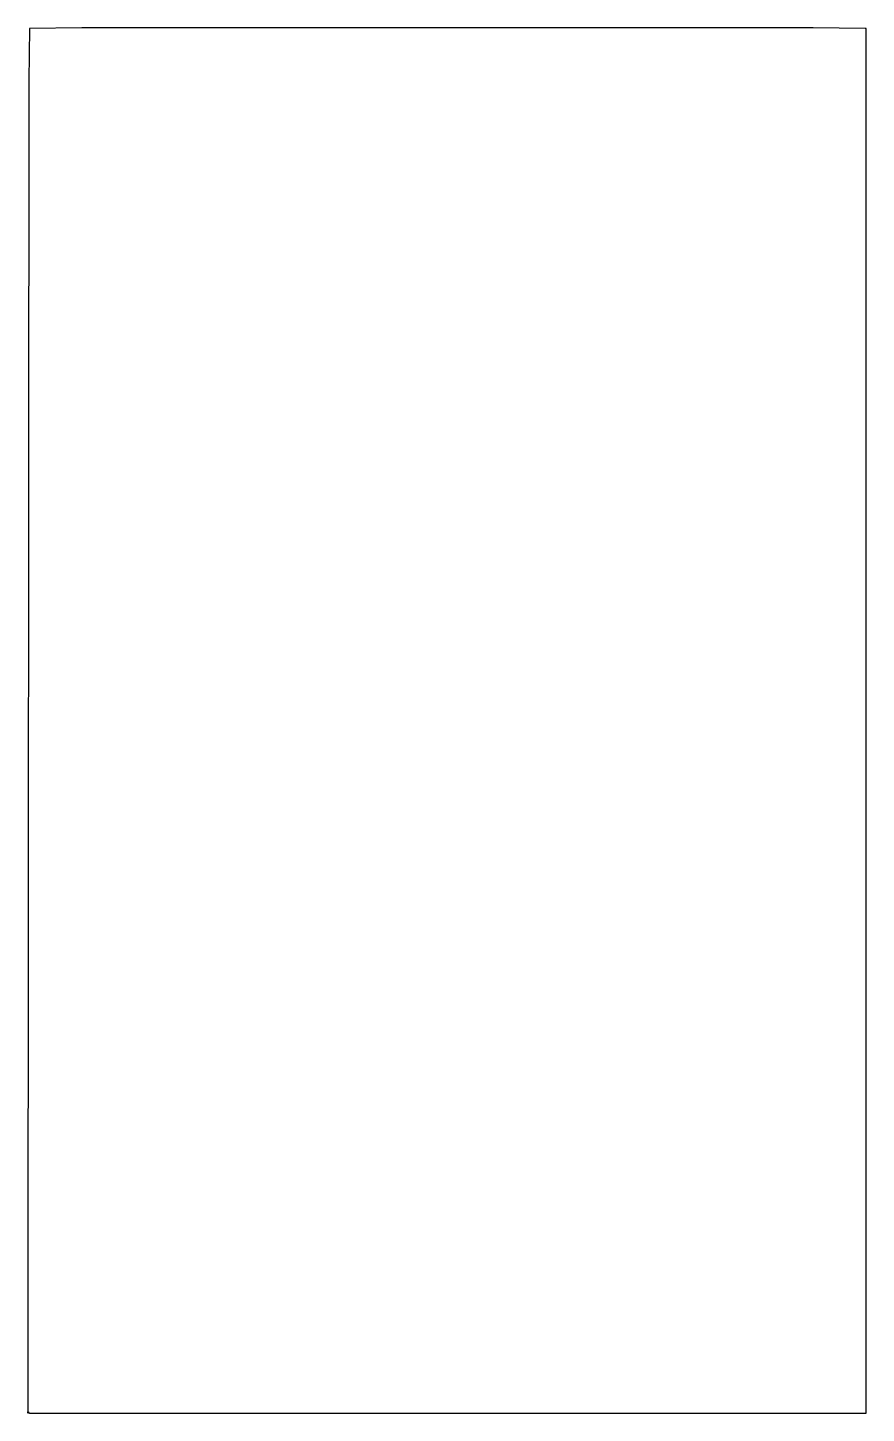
# Model space of a CAD drawing. Extents: x 132.3 to 167.9, y -136.3 to -77.5.
import ezdxf

# ---------------------------------------------------------------- set-up
doc = ezdxf.new("R2010")
doc.units = 0
doc.layers.get('0').update_dxf_attribs({"linetype": 'continuous'})

# ---------------------------------------------------------------- blocks, each defined once
blk = doc.blocks.new('FACEFEAT')
at = {"color": 0}
for p, q in [((132.397, -77.586), (132.356, -79.793)), ((134.604, -77.547), (132.397, -77.586)), ((165.642, -77.547), (134.604, -77.547)), ((167.845, -77.586), (165.642, -77.547)), ((167.888, -77.586), (167.845, -77.586)), ((167.888, -79.703), (167.888, -77.586)), ((132.356, -79.793), (132.315, -132.123)), ((167.89, -79.795), (167.888, -79.703)), ((167.89, -135.341), (167.89, -79.795)), ((132.315, -132.123), (132.319, -132.123)), ((132.319, -132.123), (132.32, -136.34)), ((167.888, -136.341), (167.89, -135.341)), ((132.32, -136.282), (132.354, -136.282)), ((132.32, -136.34), (132.32, -136.282)), ((132.354, -136.282), (132.354, -136.328)), ((132.354, -136.328), (132.397, -136.328)), ((132.397, -136.328), (132.397, -136.341)), ((132.397, -136.341), (167.888, -136.341))]:
    blk.add_line(p, q, dxfattribs=at)

msp = doc.modelspace()

# ---------------------------------------------------------------- block references
at = {"color": 0}
msp.add_blockref('FACEFEAT', (0, 0), dxfattribs=at)

doc.saveas('drawing.dxf')
